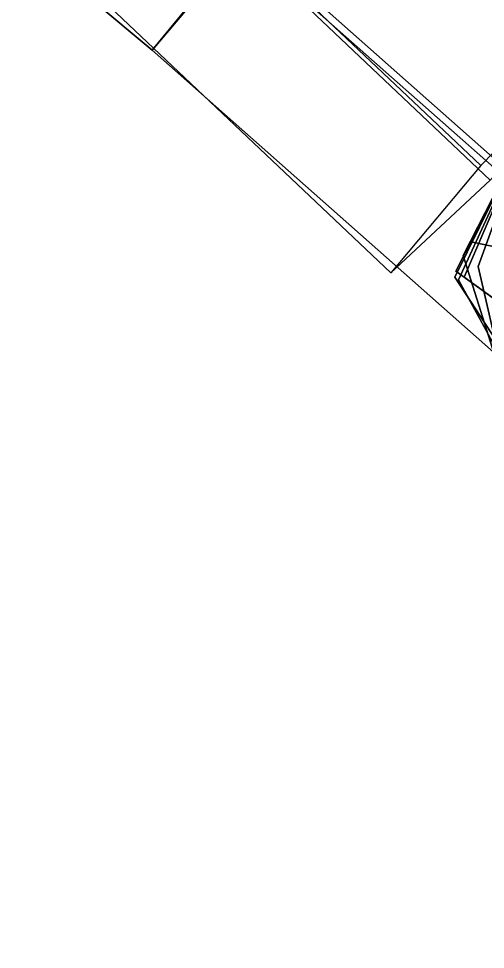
# Model space of a CAD drawing. Header units: metres. Extents: x -219 to 389, y -251 to 301.
# Drawn here: x 164.16 to 167.54, y 3.72 to 10.45 of the extents above; entities that cross this region are included whole.
import ezdxf

# ---------------------------------------------------------------- set-up
doc = ezdxf.new("R2010")
doc.units = ezdxf.units.M

msp = doc.modelspace()

# ---------------------------------------------------------------- linework, layer by layer
at = {"layer": 'Breeder_1Pdcel', "color": 3}
for points in [[(166.0103, 13.02341, 512.4579), (168.6319, 10.5438, 512.6158), (167.5051, 9.3871, 513.1464), (164.9425, 11.8135, 512.9921)], [(165.009, 11.7087, 510.2397), (167.5717, 9.2823, 510.394), (168.6737, 10.4781, 510.889), (166.052, 12.9576, 510.7312)], [(164.9425, 11.8135, 512.9921), (167.5051, 9.3871, 513.1464), (166.8536, 8.612, 511.7812), (164.3273, 11.00566, 511.629)], [(164.3273, 11.00566, 511.629), (166.8536, 8.612, 511.7812), (167.5717, 9.2823, 510.394), (165.009, 11.7087, 510.2397)]]:
    msp.add_3dface(points, dxfattribs=at)
at = {"layer": 'Breeder_1Pdncle', "color": 3}
for points in [[(160.8847, 15.06301, 655.2797), (165.7661, 10.995, 655.3171), (165.1306, 10.2215, 653.8788), (160.3764, 14.1865, 653.85)], [(160.3764, 14.1865, 653.85), (165.1306, 10.2215, 653.8788), (165.8095, 11.02483, 652.4772), (161.1335, 14.9265, 652.4536)], [(166.858, 12.3003, 654.7885), (171.6003, 8.1076, 654.2308), (170.5085, 6.8023, 654.7595), (165.7661, 10.995, 655.3171)], [(165.8095, 11.02483, 652.4772), (170.3513, 7.00451, 651.9307), (171.4891, 8.2162, 652.4854), (166.871, 12.3021, 653.0361)], [(166.871, 12.3021, 653.0361), (171.4891, 8.2162, 652.4854), (171.6003, 8.1076, 654.2308), (166.858, 12.3003, 654.7885)], [(165.1306, 10.2215, 653.8788), (169.7487, 6.1356, 653.3281), (170.3513, 7.00451, 651.9307), (165.8095, 11.02483, 652.4772)], [(165.7661, 10.995, 655.3171), (170.5085, 6.8023, 654.7595), (169.7487, 6.1356, 653.3281), (165.1306, 10.2215, 653.8788)]]:
    msp.add_3dface(points, dxfattribs=at)
at = {"layer": 'Breeder_FruitR', "color": 3}
for points in [[(167.8514, 9.6651, 511.7652), (167.3156, 8.5819, 511.9403), (167.727, 7.9494, 511.3964)], [(167.8514, 9.6651, 511.7652), (167.727, 7.9494, 511.3964), (167.3156, 8.5819, 511.9403)], [(167.7915, 8.2883, 512.8587), (167.324, 8.6256, 512.1288), (167.8514, 9.6651, 511.7652)], [(167.7915, 8.2883, 512.8587), (167.8514, 9.6651, 511.7652), (167.324, 8.6256, 512.1288)], [(167.6439, 8.01083, 512.3266), (167.3424, 8.5622, 511.641), (167.8514, 9.6651, 511.7652)], [(167.6439, 8.01083, 512.3266), (167.8514, 9.6651, 511.7652), (167.3424, 8.5622, 511.641)], [(167.8514, 9.6651, 511.7652), (167.376, 8.7387, 512.4031), (167.6298, 7.9366, 512.0065)], [(167.8514, 9.6651, 511.7652), (167.6298, 7.9366, 512.0065), (167.376, 8.7387, 512.4031)], [(167.8514, 9.6651, 511.7652), (167.3844, 8.581, 511.4528), (167.9694, 8.1569, 510.8672)], [(167.8514, 9.6651, 511.7652), (167.9694, 8.1569, 510.8672), (167.3844, 8.581, 511.4528)], [(168.0732, 8.7022, 513.2208), (167.4332, 8.8375, 512.5596), (167.8514, 9.6651, 511.7652)], [(168.0732, 8.7022, 513.2208), (167.8514, 9.6651, 511.7652), (167.4332, 8.8375, 512.5596)], [(167.6557, 7.9175, 511.7159), (167.4853, 8.6581, 511.1797), (167.8514, 9.6651, 511.7652)], [(167.6557, 7.9175, 511.7159), (167.8514, 9.6651, 511.7652), (167.4853, 8.6581, 511.1797)]]:
    msp.add_3dface(points, dxfattribs=at)
at = {"layer": 'Breeder_Leaf', "color": 3}
for points in [[(162.5012, 0.5218, 153.1361), (117.512, 59.8459, 134.8215), (166.2345, 45.7714, 123.0788)], [(162.5012, 0.5218, 153.1361), (166.2345, 45.7714, 123.0788), (117.512, 59.8459, 134.8215)], [(166.2345, 45.7714, 123.0788), (215.0832, 0.6463, 135.5015), (162.5012, 0.5218, 153.1361)], [(166.2345, 45.7714, 123.0788), (162.5012, 0.5218, 153.1361), (215.0832, 0.6463, 135.5015)], [(225.3758, 27.03698, 104.7662), (215.0832, 0.6463, 135.5015), (166.2345, 45.7714, 123.0788)], [(225.3758, 27.03698, 104.7662), (166.2345, 45.7714, 123.0788), (215.0832, 0.6463, 135.5015)], [(147.309, 22.6553, 229.5163), (171.8516, -8.9063, 224.6505), (122.5786, -11.2035, 228.3797)], [(147.309, 22.6553, 229.5163), (122.5786, -11.2035, 228.3797), (171.8516, -8.9063, 224.6505)]]:
    msp.add_3dface(points, dxfattribs=at)

doc.saveas('drawing.dxf')
